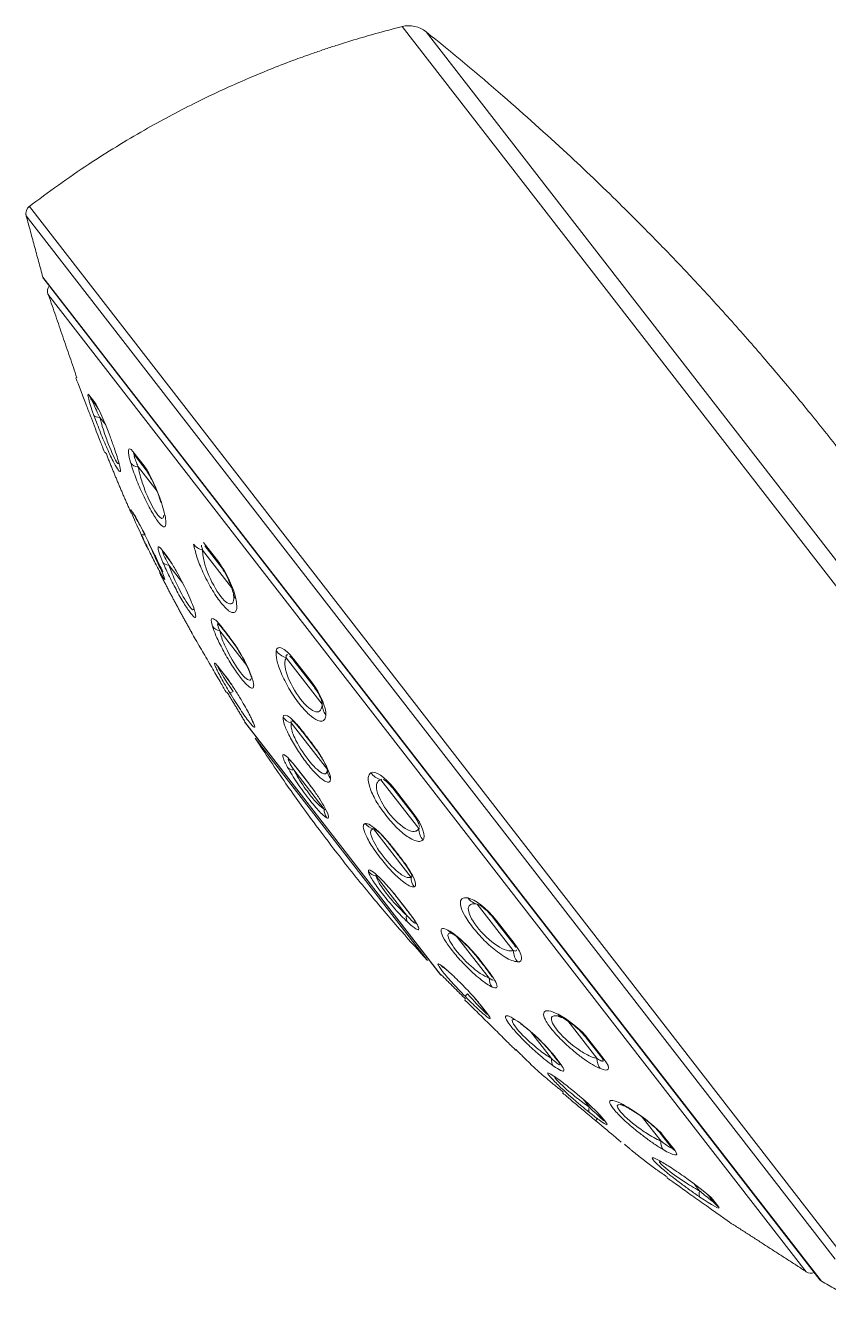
# Model space of a CAD drawing. Extents: x 900 to 2324, y -1513 to 827.
# Drawn here: x 1882.4 to 1926, y 510.4 to 580.3 of the extents above; entities that cross this region are included whole.
import ezdxf

# ---------------------------------------------------------------- set-up
doc = ezdxf.new("R2010")
doc.units = 0
doc.header["$LTSCALE"] = 4
doc.header["$MEASUREMENT"] = 0
doc.layers.add('1', color=7, linetype='CONTINUOUS')

msp = doc.modelspace()

# ---------------------------------------------------------------- linework, layer by layer
at = {"layer": '1', "color": 7, "linetype": 'Continuous', "lineweight": 13}
for p, q in [((1902.874, 580.275), (1943.58, 527.797)), ((1943.747, 528.975), (1904.175, 579.991)), ((1926.94, 513.369), (1882.62, 570.506)), ((1882.439, 569.986), (1926.409, 513.301)), ((1883.346, 566.666), (1904.503, 539.39)), ((1924.836, 512.61), (1883.621, 565.743)), ((1885.132, 561.189), (1885.14, 561.18)), ((1885.853, 560.259), (1886.171, 559.85)), ((1886.761, 558.627), (1886.441, 559.04)), ((1888.242, 557.179), (1888.846, 556.401)), ((1889.555, 555.025), (1888.541, 556.333)), ((1888.177, 553.959), (1888.173, 553.964)), ((1892.072, 552.242), (1892.903, 551.17)), ((1889.963, 551.657), (1889.95, 551.673)), ((1891.365, 547.454), (1891.367, 547.451)), ((1894.425, 545.563), (1892.965, 547.445)), ((1893.288, 547.37), (1893.27, 547.394)), ((1898.53, 543.456), (1896.57, 545.983)), ((1896.969, 545.929), (1897.946, 544.67)), ((1892.955, 545.405), (1893.155, 545.146)), ((1899.647, 535.623), (1894.31, 542.504)), ((1898.818, 539.9), (1896.846, 542.441)), ((1894.891, 541.603), (1904.257, 529.529)), ((1897.704, 541.676), (1897.682, 541.705)), ((1898.636, 537.759), (1896.988, 539.884)), ((1897.312, 539.787), (1897.637, 539.368)), ((1904.503, 539.39), (1925.661, 512.114)), ((1903.773, 536.696), (1901.712, 539.353)), ((1902.453, 538.86), (1903.48, 537.536)), ((1903.357, 534.048), (1901.316, 536.679)), ((1904.985, 528.742), (1899.647, 535.623)), ((1902.615, 535.345), (1902.593, 535.375)), ((1903.113, 531.988), (1901.465, 534.112)), ((1902.775, 532.744), (1903.1, 532.326)), ((1908.916, 530.066), (1906.956, 532.593)), ((1907.987, 531.725), (1908.963, 530.466)), ((1907.605, 528.572), (1905.874, 530.803)), ((1907.358, 529.232), (1907.337, 529.258)), ((1907.256, 526.967), (1907.457, 526.708)), ((1913.454, 524.215), (1911.871, 526.256)), ((1910.988, 524.211), (1909.858, 525.667)), ((1913.029, 525.225), (1913.86, 524.153)), ((1909.046, 524.659), (1909.045, 524.661)), ((1911.291, 524.161), (1911.275, 524.181)), ((1913.049, 521.553), (1912.705, 521.997)), ((1913.883, 520.819), (1913.875, 520.83)), ((1916.944, 519.716), (1915.928, 521.025)), ((1917.086, 519.994), (1917.69, 519.216)), ((1919.044, 517.009), (1918.726, 517.418)), ((1919.762, 516.545), (1920.079, 516.136)), ((1920.8, 515.206), (1920.793, 515.216))]:
    msp.add_line(p, q, dxfattribs=at)
at = {"layer": '1', "color": 7, "linetype": 'Continuous', "lineweight": 18}
for p, q in [((1883.397, 566.566), (1925.577, 512.188)), ((1886.31, 559.59), (1885.996, 559.995)), ((1888.957, 556.178), (1888.36, 556.948)), ((1888.257, 553.82), (1888.268, 553.807)), ((1892.972, 551.003), (1892.149, 552.063)), ((1890.017, 551.551), (1890.031, 551.533)), ((1890.042, 551.519), (1890.03, 551.534)), ((1890.042, 551.519), (1890.307, 551.178)), ((1893.608, 549.801), (1892.031, 551.833)), ((1890.958, 550.033), (1890.196, 551.016)), ((1893.339, 547.268), (1893.321, 547.292)), ((1893.339, 547.268), (1893.361, 547.24)), ((1897.96, 544.571), (1896.994, 545.817)), ((1893.208, 545.063), (1893.009, 545.319)), ((1894.336, 542.466), (1904.955, 528.777)), ((1897.718, 541.623), (1897.696, 541.651)), ((1897.651, 539.334), (1897.329, 539.749)), ((1898.827, 539.75), (1898.82, 539.753)), ((1903.436, 537.513), (1902.42, 538.823)), ((1902.588, 535.345), (1902.565, 535.375)), ((1903.068, 532.352), (1902.746, 532.767)), ((1908.861, 530.518), (1907.895, 531.764)), ((1908.861, 530.518), (1908.927, 530.433)), ((1907.289, 529.284), (1907.269, 529.31)), ((1907.388, 526.782), (1907.189, 527.038)), ((1913.706, 524.273), (1912.884, 525.332)), ((1911.159, 524.295), (1911.174, 524.276)), ((1911.189, 524.256), (1911.174, 524.276)), ((1913.706, 524.273), (1913.711, 524.266)), ((1913.592, 521.159), (1913.751, 520.953)), ((1913.76, 520.943), (1913.751, 520.953)), ((1917.495, 519.387), (1916.898, 520.157)), ((1914.778, 519.663), (1914.785, 519.656)), ((1919.859, 516.34), (1919.545, 516.745))]:
    msp.add_line(p, q, dxfattribs=at)
for centre, radius, start, end in [((1903.238, 578.82), 1.5, 51.3163, 104.04069), ((1882.924, 570.109), 0.5, 127.45946, 194.22212), ((1883.634, 566.75), 0.3, 196.31569, 217.79947), ((1884.099, 565.889), 0.5, 144.06274, 196.89958), ((1894.731, 542.773), 0.5, 212.49851, 217.79947), ((1905.35, 529.084), 0.5, 217.79947, 223.10117), ((1925.095, 513.037), 0.5, 238.70109, 291.53686), ((1925.814, 512.372), 0.3, 217.79947, 239.28493)]:
    msp.add_arc(centre, radius, start, end, dxfattribs=at)
for centre, major_axis, ratio, start_param, end_param in [((1886.786, 560.608), (-0.79, -0.613), 0.95956, 5.969297, 6.283185), ((1887.1, 560.203), (0.79, 0.613), 0.941765, 2.827704, 3.141593), ((1889.15, 557.561), (-0.79, -0.613), 0.825606, 5.969297, 6.283185), ((1889.747, 556.791), (0.79, 0.613), 0.791757, 2.827704, 3.141593), ((1888.9, 554.297), (0.632, 0.49), 0.98313, 2.907178, 3.141593), ((1888.904, 554.292), (-0.632, -0.49), 0.982815, 6.04877, 6.283185), ((1890.662, 552.025), (0.632, 0.49), 0.850668, 2.907178, 3.141593), ((1890.674, 552.009), (-0.632, -0.49), 0.849766, 6.04877, 6.283185), ((1893.762, 551.616), (0.79, 0.613), 0.564247, 2.827704, 3.141593), ((1892.067, 547.839), (-0.632, -0.49), 0.999814, 6.129539, 6.283185), ((1893.971, 547.758), (-0.632, -0.49), 0.601951, 6.04877, 6.283185), ((1897.784, 546.43), (-0.79, -0.613), 0.336273, 5.969297, 6.283185), ((1893.641, 545.81), (0.632, 0.49), 0.820215, 2.987946, 3.141593), ((1893.84, 545.553), (-0.632, -0.49), 0.797517, 6.129539, 6.283185), ((1898.751, 545.184), (0.79, 0.613), 0.281505, 2.827704, 3.141593), ((1898.328, 542.141), (0.632, 0.49), 0.274487, 2.907178, 3.141593), ((1898.35, 542.113), (-0.632, -0.49), 0.272839, 6.04877, 6.283185), ((1897.961, 540.24), (0.632, 0.49), 0.327322, 2.987946, 3.141593), ((1898.283, 539.825), (-0.632, -0.49), 0.290596, 6.129539, 6.283185), ((1903.21, 539.435), (-0.79, -0.613), 0.028793, 5.969297, 6.283185), ((1904.226, 538.126), (0.79, 0.613), 0.028793, 3.141593, 3.455481), ((1903.197, 535.865), (0.632, 0.49), 0.091415, 3.141593, 3.376008), ((1903.22, 535.836), (-0.632, -0.49), 0.093121, 0, 0.234415), ((1903.378, 533.257), (0.632, 0.49), 0.290596, 3.141593, 3.295239), ((1903.7, 532.842), (-0.632, -0.49), 0.327322, 0, 0.153647), ((1908.685, 532.377), (-0.79, -0.613), 0.281505, 0, 0.313888), ((1909.651, 531.131), (0.79, 0.613), 0.336273, 3.141593, 3.455481), ((1907.901, 529.8), (0.632, 0.49), 0.444971, 3.141593, 3.376008), ((1907.922, 529.774), (-0.632, -0.49), 0.446505, 0, 0.234415), ((1907.821, 527.529), (0.632, 0.49), 0.797517, 3.141593, 3.295239), ((1908.02, 527.272), (-0.632, -0.49), 0.820215, 0, 0.153647), ((1909.594, 525.243), (0.632, 0.49), 0.999814, 3.141593, 3.295239), ((1913.674, 525.945), (-0.79, -0.613), 0.564247, 0, 0.313888), ((1911.806, 524.767), (0.632, 0.49), 0.738431, 3.141593, 3.376008), ((1911.821, 524.747), (-0.632, -0.49), 0.739586, 0, 0.234415), ((1914.496, 524.885), (0.79, 0.613), 0.610836, 3.141593, 3.455481), ((1914.383, 521.443), (0.632, 0.49), 0.932162, 3.141593, 3.376008), ((1914.392, 521.433), (-0.632, -0.49), 0.932781, 0, 0.234415), ((1917.688, 520.77), (-0.79, -0.613), 0.791757, 0, 0.313888), ((1918.285, 520), (0.79, 0.613), 0.825606, 3.141593, 3.455481), ((1920.335, 517.358), (-0.79, -0.613), 0.941765, 0, 0.313888), ((1920.649, 516.953), (0.79, 0.613), 0.95956, 3.141593, 3.455481)]:
    msp.add_ellipse(centre, major_axis=major_axis, ratio=ratio, start_param=start_param, end_param=end_param, dxfattribs=at)
at = {"layer": '1', "color": 7, "linetype": 'Continuous', "lineweight": 13}
for centre, major_axis, ratio, start_param, end_param in [((1887.054, 559.5), (-0.941, -0.34), 0.329999, 0.070847, 0.748876), ((1889.032, 556.95), (-0.958, -0.287), 0.591366, 0.189181, 0.86721), ((1890.681, 554.824), (-0.953, -0.304), 0.532582, 6.233886, 6.511252), ((1889.416, 553.021), (-0.724, -0.341), 0.197622, 0.016742, 0.713605), ((1892.411, 552.594), (-0.987, -0.159), 0.794845, 0.373885, 1.051914), ((1890.584, 551.515), (-0.735, -0.316), 0.529919, 0.109514, 0.806377), ((1891.985, 549.709), (-0.733, -0.32), 0.498558, 6.187562, 6.436277), ((1894.681, 549.668), (-0.98, -0.201), 0.752136, 0.016121, 0.389894), ((1893.251, 548.077), (-0.763, -0.24), 0.790647, 0.258383, 0.955246), ((1896.86, 546.857), (-0.984, 0.179), 0.920519, 0.762673, 1.440702), ((1895.375, 545.339), (-0.759, -0.252), 0.768418, 6.253134, 6.575553), ((1894.187, 544.495), (-0.684, -0.414), 0.069588, 0.056778, 0.698233), ((1899.529, 543.417), (-0.998, 0.063), 0.898066, 0.027091, 0.70512), ((1895.489, 542.816), (-0.748, -0.283), 0.920959, 6.24363, 6.510766), ((1897.057, 543.169), (-0.799, 0.038), 0.944594, 0.651641, 1.348505), ((1897.305, 540.475), (-0.698, -0.391), 0.638772, 0.144702, 0.786157), ((1899.617, 539.87), (-0.8, -0.014), 0.934499, 6.22356, 6.920424), ((1901.945, 540.302), (-0.51, 0.86), 0.956087, 1.665107, 2.343136), ((1899.413, 537.758), (0.359, 0.715), 0.963967, 2.019888, 2.661343), ((1901.489, 537.457), (-0.15, 0.786), 0.970968, 2.0263, 2.723163), ((1904.751, 536.685), (-0.706, 0.708), 0.956087, 0.798457, 1.476486), ((1901.657, 534.865), (-0.782, -0.17), 0.963967, 0.480249, 1.121705), ((1904.138, 534.04), (-0.263, 0.756), 0.974371, 1.233845, 1.930708), ((1907.167, 533.57), (0.188, 0.982), 0.898066, 2.436473, 3.114501), ((1903.765, 532.148), (0.552, 0.579), 0.638772, 2.355436, 2.996891), ((1905.947, 531.71), (0.363, 0.713), 0.866208, 2.726411, 3.118255), ((1909.836, 530.13), (0.071, 0.997), 0.920519, 1.700891, 2.378919), ((1905.58, 529.807), (0.46, 0.655), 0.920959, 2.914012, 3.198367), ((1908.329, 528.638), (0.341, 0.724), 0.882649, 2.049803, 2.746667), ((1906.883, 528.128), (0.572, 0.56), 0.069588, 2.443359, 3.084815), ((1909.829, 526.705), (0.47, 0.647), 0.644461, 2.929366, 3.225859), ((1912.015, 527.32), (0.439, 0.899), 0.752136, 2.751698, 3.1274), ((1911.622, 524.393), (0.464, 0.651), 0.67172, 2.272821, 2.969684), ((1914.285, 524.394), (0.4, 0.917), 0.794845, 2.089679, 2.767708), ((1913.572, 521.878), (0.503, 0.622), 0.370072, 2.384959, 3.081822), ((1916.015, 522.163), (0.531, 0.847), 0.532582, 2.913526, 3.209486), ((1913.918, 521.433), (0.513, 0.614), 0.018443, 2.467967, 3.16483), ((1913.918, 521.433), (0.513, 0.614), 0.018443, 2.467967, 3.16483), ((1917.664, 520.037), (0.516, 0.857), 0.591366, 2.274383, 2.952412), ((1919.642, 517.488), (0.563, 0.827), 0.329999, 2.392717, 3.070746), ((1920.025, 516.994), (0.578, 0.816), 0.03633, 2.96891, 3.166156)]:
    msp.add_ellipse(centre, major_axis=major_axis, ratio=ratio, start_param=start_param, end_param=end_param, dxfattribs=at)
at = {"layer": '1', "color": 7, "linetype": 'Continuous', "lineweight": 18}
for points, knots in [([(1902.874, 580.275), (1902.391, 580.154), (1901.516, 579.923), (1900.343, 579.582), (1899.44, 579.3), (1898.704, 579.059), (1897.95, 578.8), (1896.983, 578.453), (1895.594, 577.92), (1893.744, 577.142), (1891.414, 576.046), (1888.712, 574.602), (1885.689, 572.748), (1883.636, 571.286), (1882.572, 570.469)], [0, 0, 0, 0, 0.065803, 0.119602, 0.161317, 0.190896, 0.221863, 0.266738, 0.326647, 0.418415, 0.531851, 0.666834, 0.823065, 1, 1, 1, 1]), ([(1926.984, 556.828), (1926.377, 557.61), (1925.268, 559.008), (1923.754, 560.843), (1922.545, 562.264), (1921.523, 563.438), (1920.559, 564.521), (1919.573, 565.607), (1918.359, 566.914), (1916.738, 568.612), (1914.509, 570.854), (1911.672, 573.565), (1908.185, 576.695), (1905.592, 578.856), (1904.175, 579.991)], [0, 0, 0, 0, 0.091203, 0.164228, 0.219022, 0.26303, 0.307492, 0.352519, 0.398108, 0.471724, 0.568695, 0.689131, 0.832952, 1, 1, 1, 1]), ([(1885.996, 559.995), (1886.003, 559.982), (1886.02, 559.95), (1886.124, 559.723), (1886.278, 559.389), (1886.395, 559.139), (1886.441, 559.04)], [0, 0, 0, 0, 0.208279, 0.500324, 0.801781, 1, 1, 1, 1]), ([(1885.737, 559.638), (1885.819, 559.422), (1885.979, 559.006), (1886.205, 558.416), (1886.436, 557.815), (1886.651, 557.261), (1886.701, 557.132), (1886.701, 557.132), (1886.701, 557.132)], [0, 0, 0, 0, 0.174866, 0.338216, 0.500147, 0.754549, 0.999211, 1, 1, 1, 1]), ([(1888.36, 556.948), (1888.344, 556.965), (1888.304, 557.005), (1888.324, 556.886), (1888.412, 556.638), (1888.505, 556.419), (1888.541, 556.333)], [0, 0, 0, 0, 0.208279, 0.500324, 0.801781, 1, 1, 1, 1]), ([(1888.922, 556.229), (1888.998, 556.126), (1889.146, 555.898), (1889.371, 555.459), (1889.569, 554.993), (1889.674, 554.696), (1889.721, 554.548)], [0, 0, 0, 0, 0.247766, 0.491358, 0.742839, 1, 1, 1, 1]), ([(1888.173, 553.964), (1888.143, 554.002), (1888.115, 554.039), (1888.11, 554.007), (1888.133, 553.938), (1888.275, 553.584), (1888.471, 553.148), (1888.693, 552.678)], [0, 0, 0, 0, 0.25, 0.25, 0.5, 0.5, 1, 1, 1, 1]), ([(1889.186, 552.042), (1888.962, 552.517), (1888.712, 553.021), (1888.429, 553.557), (1888.351, 553.697), (1888.239, 553.88), (1888.207, 553.92), (1888.177, 553.959)], [0, 0, 0, 0, 0.5, 0.5, 0.75, 0.75, 1, 1, 1, 1]), ([(1888.913, 552.67), (1888.721, 553.008), (1888.532, 553.343), (1888.341, 553.674), (1888.291, 553.757), (1888.24, 553.842), (1888.239, 553.843), (1888.268, 553.807)], [0, 0, 0, 0, 0.5, 0.5, 0.75, 0.75, 1, 1, 1, 1]), ([(1889.181, 552.068), (1889.284, 551.859), (1889.468, 551.486), (1889.698, 551.014), (1889.842, 550.71), (1889.874, 550.645), (1889.876, 550.641)], [0, 0, 0, 0, 0.26605, 0.52204, 0.769922, 1, 1, 1, 1]), ([(1891.961, 552.092), (1891.964, 552.071), (1891.978, 551.999), (1892.01, 551.901), (1892.031, 551.833)], [0, 0, 0, 0, 0.321609, 1, 1, 1, 1]), ([(1890.196, 551.016), (1890.03, 551.321), (1889.901, 551.578), (1889.837, 551.745), (1889.836, 551.765), (1889.89, 551.715), (1889.946, 551.643), (1890.03, 551.534)], [0, 0, 0, 0, 0.5, 0.5, 0.75, 0.75, 1, 1, 1, 1]), ([(1891.284, 549.337), (1891.1, 549.76), (1890.841, 550.277), (1890.467, 550.929), (1890.347, 551.123), (1890.136, 551.434), (1890.048, 551.546), (1889.963, 551.657)], [0, 0, 0, 0, 0.5, 0.5, 0.75, 0.75, 1, 1, 1, 1]), ([(1892.947, 551.04), (1893.042, 550.912), (1893.215, 550.652), (1893.444, 550.213), (1893.613, 549.798), (1893.682, 549.56), (1893.705, 549.448)], [0, 0, 0, 0, 0.252771, 0.498396, 0.748261, 1, 1, 1, 1]), ([(1893.732, 549.275), (1893.732, 549.244), (1893.73, 549.215), (1893.728, 549.188), (1893.728, 549.187)], [0, 0, 0, 0, 0.993424, 1, 1, 1, 1]), ([(1892.877, 547.812), (1892.906, 547.796), (1892.95, 547.753), (1893.088, 547.593), (1893.193, 547.457), (1893.321, 547.292)], [0, 0, 0, 0, 0.445139, 0.445139, 1, 1, 1, 1]), ([(1891.367, 547.451), (1891.379, 547.432), (1891.402, 547.396), (1891.578, 547.097), (1891.887, 546.565), (1892.257, 545.928), (1892.588, 545.357), (1892.734, 545.104), (1892.806, 544.981)], [0, 0, 0, 0, 0.178327, 0.339125, 0.500023, 0.752204, 0.878517, 1, 1, 1, 1]), ([(1893.323, 547.291), (1893.451, 547.134), (1893.643, 546.875), (1893.911, 546.48), (1894.097, 546.181), (1894.264, 545.883), (1894.458, 545.5), (1894.56, 545.253), (1894.61, 545.103)], [0, 0, 0, 0, 0.266623, 0.392615, 0.515594, 0.636826, 0.757699, 1, 1, 1, 1]), ([(1896.659, 546.135), (1896.613, 546.151), (1896.562, 546.131), (1896.567, 546.025), (1896.57, 545.983)], [0, 0, 0, 0, 0.602963, 1, 1, 1, 1]), ([(1896.994, 545.817), (1896.938, 545.885), (1896.853, 545.988), (1896.782, 546.054), (1896.76, 546.072)], [0, 0, 0, 0, 0.664787, 1, 1, 1, 1]), ([(1892.806, 544.981), (1892.883, 544.847), (1893.034, 544.587), (1893.252, 544.209), (1893.32, 544.092), (1893.32, 544.092), (1893.32, 544.092)], [0, 0, 0, 0, 0.26018, 0.505794, 0.999067, 1, 1, 1, 1]), ([(1893.681, 544.147), (1893.398, 544.574), (1893.125, 545.007), (1892.9, 545.393), (1892.857, 545.475), (1892.861, 545.504), (1892.91, 545.447), (1893.009, 545.319)], [0, 0, 0, 0, 0.5, 0.5, 0.75, 0.75, 1, 1, 1, 1]), ([(1893.193, 545.083), (1893.257, 545), (1893.392, 544.82), (1893.55, 544.597), (1893.628, 544.482)], [0, 0, 0, 0, 0.515527, 1, 1, 1, 1]), ([(1898.53, 543.456), (1898.527, 543.498), (1898.522, 543.605), (1898.408, 543.886), (1898.204, 544.242), (1898.032, 544.474), (1897.96, 544.571)], [0, 0, 0, 0, 0.200427, 0.49953, 0.790892, 1, 1, 1, 1]), ([(1894.638, 542.776), (1894.638, 542.776), (1894.677, 542.694), (1894.707, 542.624), (1894.73, 542.565)], [0, 0, 0, 0, 0.000115, 1, 1, 1, 1]), ([(1896.892, 542.556), (1896.919, 542.546), (1896.956, 542.521), (1897.074, 542.415), (1897.168, 542.313), (1897.401, 542.032), (1897.541, 541.851), (1897.696, 541.651)], [0, 0, 0, 0, 0.248031, 0.248031, 0.624016, 0.624016, 1, 1, 1, 1]), ([(1894.891, 541.603), (1895.434, 540.771), (1896.466, 539.244), (1897.956, 537.174), (1898.896, 535.934), (1899.329, 535.376)], [0, 0, 0, 0, 0.389678, 0.722924, 1, 1, 1, 1]), ([(1897.718, 541.623), (1897.876, 541.419), (1898.03, 541.222), (1898.305, 540.848), (1898.424, 540.674), (1898.523, 540.517), (1898.526, 540.513), (1898.529, 540.509)], [0, 0, 0, 0, 0.492929, 0.492929, 0.985859, 0.985859, 1, 1, 1, 1]), ([(1896.708, 540.465), (1896.738, 540.452), (1896.799, 540.395), (1896.997, 540.172), (1897.147, 539.985), (1897.329, 539.749)], [0, 0, 0, 0, 0.462834, 0.462834, 1, 1, 1, 1]), ([(1902.42, 538.823), (1902.35, 538.908), (1902.183, 539.112), (1901.981, 539.294), (1901.872, 539.358), (1901.836, 539.371)], [0, 0, 0, 0, 0.303083, 0.72806, 1, 1, 1, 1]), ([(1903.822, 536.812), (1903.817, 536.85), (1903.783, 536.971), (1903.658, 537.212), (1903.501, 537.424), (1903.436, 537.513)], [0, 0, 0, 0, 0.269795, 0.694903, 1, 1, 1, 1]), ([(1901.358, 536.681), (1901.428, 536.662), (1901.555, 536.565), (1901.838, 536.274), (1901.965, 536.129), (1902.247, 535.784), (1902.403, 535.583), (1902.565, 535.375)], [0, 0, 0, 0, 0.443294, 0.443294, 0.721647, 0.721647, 1, 1, 1, 1]), ([(1899.329, 535.376), (1899.935, 534.594), (1901.085, 533.158), (1902.737, 531.216), (1903.777, 530.053), (1904.257, 529.529)], [0, 0, 0, 0, 0.388064, 0.721562, 1, 1, 1, 1]), ([(1902.588, 535.345), (1902.75, 535.136), (1902.898, 534.945), (1903.142, 534.612), (1903.236, 534.471), (1903.373, 534.235), (1903.408, 534.147), (1903.41, 534.097)], [0, 0, 0, 0, 0.320135, 0.320135, 0.64027, 0.64027, 1, 1, 1, 1]), ([(1907.895, 531.764), (1907.819, 531.857), (1907.637, 532.082), (1907.342, 532.369), (1907.123, 532.53), (1907.031, 532.568), (1907.006, 532.576)], [0, 0, 0, 0, 0.226858, 0.544954, 0.873301, 1, 1, 1, 1]), ([(1903.068, 532.352), (1903.249, 532.118), (1903.393, 531.927), (1903.56, 531.68), (1903.6, 531.606), (1903.606, 531.573)], [0, 0, 0, 0, 0.538648, 0.538648, 1, 1, 1, 1]), ([(1905.613, 530.995), (1905.595, 531), (1905.563, 531.009), (1905.533, 531.015), (1905.52, 531.016)], [0, 0, 0, 0, 0.513755, 1, 1, 1, 1]), ([(1905.564, 531.007), (1905.668, 530.953), (1905.846, 530.833), (1906.133, 530.588), (1906.363, 530.37), (1906.601, 530.121), (1906.925, 529.753), (1907.144, 529.48), (1907.283, 529.294)], [0, 0, 0, 0, 0.239123, 0.359362, 0.480082, 0.603088, 0.729915, 1, 1, 1, 1]), ([(1909.051, 530.228), (1909.038, 530.253), (1908.992, 530.338), (1908.913, 530.446), (1908.861, 530.518)], [0, 0, 0, 0, 0.333837, 1, 1, 1, 1]), ([(1908.916, 530.066), (1908.957, 530.053), (1909.058, 530.021), (1909.09, 530.066), (1909.086, 530.114)], [0, 0, 0, 0, 0.401743, 1, 1, 1, 1]), ([(1905.148, 529.134), (1905.2, 529.098), (1905.26, 529.051), (1905.33, 528.993), (1905.33, 528.993)], [0, 0, 0, 0, 0.999956, 1, 1, 1, 1]), ([(1907.289, 529.284), (1907.435, 529.096), (1907.558, 528.938), (1907.699, 528.741), (1907.739, 528.68), (1907.768, 528.63)], [0, 0, 0, 0, 0.629153, 0.629153, 1, 1, 1, 1]), ([(1906.731, 527.59), (1906.823, 527.486), (1906.999, 527.277), (1907.14, 527.102), (1907.205, 527.019)], [0, 0, 0, 0, 0.481906, 1, 1, 1, 1]), ([(1906.277, 527.388), (1906.277, 527.388), (1906.373, 527.295), (1906.683, 526.989), (1906.899, 526.778), (1907.009, 526.669)], [0, 0, 0, 0, 0.492595, 0.738852, 1, 1, 1, 1]), ([(1907.009, 526.669), (1907.111, 526.57), (1907.32, 526.364), (1907.791, 525.902), (1908.387, 525.316), (1908.95, 524.76), (1909.012, 524.695), (1909.045, 524.661)], [0, 0, 0, 0, 0.121003, 0.24993, 0.500418, 0.740079, 1, 1, 1, 1]), ([(1911.399, 526.499), (1911.369, 526.506), (1911.341, 526.512), (1911.313, 526.516), (1911.313, 526.516)], [0, 0, 0, 0, 0.993424, 1, 1, 1, 1]), ([(1911.56, 526.43), (1911.663, 526.379), (1911.876, 526.253), (1912.238, 525.986), (1912.605, 525.654), (1912.813, 525.422), (1912.913, 525.299)], [0, 0, 0, 0, 0.252254, 0.50235, 0.747913, 1, 1, 1, 1]), ([(1909.387, 526.039), (1909.543, 525.925), (1909.784, 525.734), (1910.128, 525.428), (1910.38, 525.186), (1910.62, 524.939), (1910.918, 524.605), (1911.096, 524.386), (1911.196, 524.25)], [0, 0, 0, 0, 0.244402, 0.365804, 0.486757, 0.609126, 0.734486, 1, 1, 1, 1]), ([(1911.189, 524.256), (1911.298, 524.116), (1911.379, 524.012), (1911.439, 523.92), (1911.451, 523.9), (1911.457, 523.886)], [0, 0, 0, 0, 0.713425, 0.713425, 1, 1, 1, 1]), ([(1913.454, 524.215), (1913.515, 524.177), (1913.665, 524.083), (1913.802, 524.041), (1913.821, 524.109), (1913.74, 524.224), (1913.706, 524.273)], [0, 0, 0, 0, 0.200427, 0.49953, 0.790892, 1, 1, 1, 1]), ([(1911.596, 522.335), (1911.596, 522.335), (1911.596, 522.335), (1911.684, 522.262), (1912.116, 521.898), (1912.704, 521.406), (1913.169, 521.016), (1913.405, 520.819)], [0, 0, 0, 0, 0.002345, 0.243672, 0.495599, 0.744105, 1, 1, 1, 1]), ([(1913.875, 520.83), (1913.816, 520.905), (1913.755, 520.985), (1913.552, 521.207), (1913.413, 521.347), (1912.915, 521.82), (1912.475, 522.203), (1912.087, 522.518)], [0, 0, 0, 0, 0.25, 0.25, 0.5, 0.5, 1, 1, 1, 1]), ([(1915.509, 521.302), (1915.641, 521.22), (1915.903, 521.043), (1916.306, 520.735), (1916.674, 520.409), (1916.858, 520.209), (1916.938, 520.11)], [0, 0, 0, 0, 0.257683, 0.509392, 0.752915, 1, 1, 1, 1]), ([(1914.785, 519.656), (1914.785, 519.656), (1914.783, 519.659), (1914.691, 519.739), (1914.601, 519.816), (1914.219, 520.138), (1913.812, 520.479), (1913.405, 520.819)], [0, 0, 0, 0, 0.25, 0.25, 0.5, 0.5, 1, 1, 1, 1]), ([(1916.944, 519.716), (1917.02, 519.658), (1917.208, 519.514), (1917.427, 519.368), (1917.536, 519.319), (1917.507, 519.367), (1917.495, 519.387)], [0, 0, 0, 0, 0.200427, 0.49953, 0.790892, 1, 1, 1, 1]), ([(1917.261, 517.735), (1917.26, 517.735), (1917.371, 517.656), (1917.909, 517.271), (1918.627, 516.76), (1919.169, 516.376), (1919.448, 516.178)], [0, 0, 0, 0, 0.244508, 0.499755, 0.742495, 1, 1, 1, 1]), ([(1919.044, 517.009), (1919.13, 516.938), (1919.343, 516.763), (1919.627, 516.531), (1919.821, 516.374), (1919.848, 516.35), (1919.859, 516.34)], [0, 0, 0, 0, 0.200427, 0.49953, 0.790892, 1, 1, 1, 1])]:
    msp.add_open_spline(points, degree=3, knots=knots, dxfattribs=at)
for points, degree in [([(1882.416, 570.08), (1883.346, 566.666)], 1), ([(1883.66, 565.675), (1885.195, 561.198)], 1), ([(1886.268, 559.651), (1886.313, 559.588), (1886.361, 559.51), (1886.413, 559.414)], 3), ([(1886.755, 557.156), (1887.413, 555.481), (1888.148, 553.842)], 2), ([(1888.684, 552.674), (1888.849, 552.32), (1889.019, 551.967)], 2), ([(1889.691, 550.605), (1890.497, 549.013), (1891.378, 547.457)], 2), ([(1893.705, 549.448), (1893.73, 549.224)], 1), ([(1893.358, 544.115), (1894.332, 542.498)], 1), ([(1898.784, 540.031), (1898.805, 539.976), (1898.816, 539.932), (1898.818, 539.9)], 3), ([(1901.758, 539.38), (1901.74, 539.375), (1901.726, 539.364), (1901.712, 539.353)], 3), ([(1897.651, 539.334), (1897.82, 539.117), (1897.984, 538.901), (1898.127, 538.705)], 3), ([(1898.694, 537.726), (1898.681, 537.729), (1898.661, 537.74), (1898.636, 537.759)], 3), ([(1903.773, 536.696), (1903.788, 536.707), (1903.802, 536.718), (1903.812, 536.735)], 3), ([(1902.249, 533.39), (1902.404, 533.202), (1902.574, 532.988), (1902.746, 532.767)], 3), ([(1905.537, 531.012), (1905.564, 531.007)], 1), ([(1905.537, 531.011), (1905.564, 531.007)], 1), ([(1904.999, 528.756), (1906.323, 527.434)], 1), ([(1911.35, 526.509), (1911.56, 526.43)], 1), ([(1909.072, 524.688), (1910.262, 523.435), (1911.637, 522.383)], 2), ([(1914.779, 521.695), (1915.003, 521.633), (1915.509, 521.302)], 2), ([(1914.967, 519.546), (1916.063, 518.576), (1917.286, 517.768)], 2), ([(1919.405, 516.882), (1919.482, 516.811), (1919.544, 516.747), (1919.592, 516.688)], 3), ([(1920.793, 515.216), (1920.778, 515.235), (1920.101, 515.716), (1919.448, 516.178)], 3), ([(1920.801, 515.227), (1924.842, 512.62)], 1), ([(1925.661, 512.114), (1928.736, 510.364)], 1)]:
    msp.add_open_spline(points, degree=degree, dxfattribs=at)
at = {"layer": '1', "color": 7, "linetype": 'Continuous', "lineweight": 13}
for points in [[(1885.737, 559.638), (1885.453, 560.382), (1885.155, 561.16), (1885.14, 561.18)], [(1885.853, 560.259), (1885.705, 560.451), (1885.867, 559.849), (1886.124, 559.139)], [(1887, 558.009), (1886.733, 558.732), (1886.349, 559.621), (1886.171, 559.85)], [(1888.242, 557.179), (1887.945, 557.563), (1887.938, 557.18), (1888.123, 556.562)], [(1889.79, 554.413), (1889.584, 555.056), (1889.169, 555.984), (1888.846, 556.401)], [(1888.272, 553.801), (1888.287, 553.781), (1888.309, 553.753), (1888.337, 553.717)], [(1893.832, 549.201), (1893.726, 549.716), (1893.34, 550.607), (1892.903, 551.17)], [(1896.969, 545.929), (1896.473, 546.569), (1896.091, 546.669), (1896.035, 546.361)], [(1898.732, 542.884), (1898.754, 543.234), (1898.454, 544.015), (1897.946, 544.67)], [(1896.846, 542.441), (1896.83, 542.504), (1896.831, 542.544), (1896.851, 542.557)], [(1896.988, 539.884), (1896.781, 540.21), (1896.661, 540.439), (1896.689, 540.465)], [(1902.453, 538.86), (1901.926, 539.539), (1901.376, 539.855), (1901.175, 539.736)], [(1904.01, 536.08), (1904.176, 536.245), (1904.009, 536.853), (1903.48, 537.536)], [(1901.316, 536.679), (1901.326, 536.685), (1901.34, 536.685), (1901.358, 536.681)], [(1901.465, 534.112), (1901.453, 534.14), (1901.447, 534.161), (1901.447, 534.174)], [(1903.41, 534.097), (1903.412, 534.058), (1903.393, 534.042), (1903.357, 534.048)], [(1907.987, 531.725), (1907.481, 532.377), (1906.798, 532.865), (1906.453, 532.931)], [(1903.605, 531.558), (1903.588, 531.517), (1903.388, 531.694), (1903.113, 531.988)], [(1909.15, 529.454), (1909.46, 529.432), (1909.462, 529.823), (1908.963, 530.466)], [(1907.82, 528.479), (1907.802, 528.449), (1907.724, 528.484), (1907.605, 528.572)], [(1906.931, 527.364), (1907.025, 527.248), (1907.112, 527.138), (1907.189, 527.038)], [(1913.029, 525.225), (1912.594, 525.785), (1911.827, 526.383), (1911.353, 526.614)], [(1913.647, 523.656), (1914.091, 523.463), (1914.279, 523.613), (1913.86, 524.153)], [(1913.529, 521.233), (1913.622, 521.121), (1913.696, 521.024), (1913.751, 520.953)], [(1917.086, 519.994), (1916.765, 520.409), (1915.969, 521.042), (1915.395, 521.402)], [(1917.062, 519.253), (1917.613, 518.921), (1917.989, 518.831), (1917.69, 519.216)], [(1919.762, 516.545), (1919.584, 516.773), (1918.82, 517.367), (1918.185, 517.806)], [(1919.061, 516.676), (1919.684, 516.252), (1920.228, 515.944), (1920.079, 516.136)]]:
    msp.add_open_spline(points, degree=3, dxfattribs=at)
for points, knots in [([(1887, 558.009), (1887.075, 557.804), (1887.219, 557.406), (1887.387, 556.892), (1887.522, 556.416), (1887.592, 556.049), (1887.472, 556.107), (1887.217, 556.53), (1886.853, 557.308), (1886.465, 558.223), (1886.24, 558.828), (1886.124, 559.139)], [0, 0, 0, 0, 0.087456, 0.169153, 0.25014, 0.377375, 0.499739, 0.622279, 0.749894, 0.871256, 1, 1, 1, 1]), ([(1886.441, 559.04), (1886.464, 558.954), (1886.524, 558.718), (1886.679, 558.217), (1886.996, 557.321), (1887.289, 556.698), (1887.432, 556.513), (1887.458, 556.519), (1887.464, 556.577)], [0, 0, 0, 0, 0.074703, 0.205338, 0.409876, 0.805792, 0.805995, 1, 1, 1, 1]), ([(1889.79, 554.413), (1889.844, 554.234), (1889.95, 553.886), (1890.028, 553.487), (1890.039, 553.171), (1889.944, 553.017), (1889.637, 553.315), (1889.23, 553.935), (1888.792, 554.809), (1888.389, 555.742), (1888.213, 556.283), (1888.123, 556.562)], [0, 0, 0, 0, 0.087456, 0.169153, 0.25014, 0.377375, 0.499739, 0.622279, 0.749894, 0.871256, 1, 1, 1, 1]), ([(1888.541, 556.333), (1888.554, 556.259), (1888.588, 556.057), (1888.711, 555.598), (1889.015, 554.718), (1889.405, 553.969), (1889.772, 553.496), (1889.9, 553.503), (1889.919, 553.724), (1889.92, 553.735)], [0, 0, 0, 0, 0.061082, 0.167897, 0.335139, 0.658862, 0.659028, 0.983191, 1, 1, 1, 1]), ([(1889.186, 552.042), (1889.273, 551.857), (1889.441, 551.5), (1889.655, 551.029), (1889.847, 550.586), (1889.989, 550.23), (1889.959, 550.21), (1889.787, 550.492), (1889.468, 551.095), (1889.087, 551.853), (1888.826, 552.4), (1888.693, 552.678)], [0, 0, 0, 0, 0.087607, 0.169371, 0.250856, 0.377447, 0.501128, 0.621802, 0.747777, 0.872041, 1, 1, 1, 1]), ([(1889.047, 552.343), (1889.059, 552.313), (1889.198, 551.982), (1889.545, 551.206), (1889.8, 550.716), (1889.866, 550.631), (1889.873, 550.628), (1889.875, 550.639)], [0, 0, 0, 0, 0.035196, 0.379493, 0.871321, 0.872646, 1, 1, 1, 1]), ([(1889.95, 551.673), (1889.866, 551.782), (1889.781, 551.893), (1889.657, 552.013), (1889.618, 552.023), (1889.591, 551.888), (1889.694, 551.572), (1889.871, 551.159)], [0, 0, 0, 0, 0.25, 0.25, 0.5, 0.5, 1, 1, 1, 1]), ([(1893.832, 549.201), (1893.856, 549.061), (1893.902, 548.791), (1893.87, 548.535), (1893.741, 548.398), (1893.477, 548.462), (1893.01, 548.967), (1892.493, 549.728), (1892.039, 550.622), (1891.681, 551.498), (1891.587, 551.934), (1891.538, 552.159)], [0, 0, 0, 0, 0.087456, 0.169153, 0.25014, 0.377375, 0.499739, 0.622279, 0.749894, 0.871256, 1, 1, 1, 1]), ([(1890.042, 551.519), (1890.129, 551.406), (1890.234, 551.272), (1890.361, 551.097), (1890.376, 551.076), (1890.392, 551.055)], [0, 0, 0, 0, 0.881349, 0.881349, 1, 1, 1, 1]), ([(1892.031, 551.833), (1892.03, 551.777), (1892.028, 551.623), (1892.091, 551.24), (1892.331, 550.444), (1892.768, 549.634), (1893.273, 548.983), (1893.626, 548.774), (1893.723, 549.08), (1893.732, 549.247), (1893.732, 549.279)], [0, 0, 0, 0, 0.051469, 0.141473, 0.282394, 0.555169, 0.555309, 0.828454, 0.969059, 1, 1, 1, 1]), ([(1891.284, 549.337), (1891.352, 549.177), (1891.484, 548.866), (1891.607, 548.512), (1891.67, 548.236), (1891.638, 548.105), (1891.407, 548.344), (1891.06, 548.849), (1890.639, 549.586), (1890.209, 550.406), (1889.985, 550.906), (1889.871, 551.159)], [0, 0, 0, 0, 0.087607, 0.169371, 0.250856, 0.377447, 0.501128, 0.621802, 0.747777, 0.872041, 1, 1, 1, 1]), ([(1890.196, 551.016), (1890.24, 550.893), (1890.379, 550.506), (1890.787, 549.605), (1891.182, 548.934), (1891.463, 548.572), (1891.539, 548.546), (1891.549, 548.648)], [0, 0, 0, 0, 0.112844, 0.354672, 0.700123, 0.701053, 1, 1, 1, 1]), ([(1893.27, 547.394), (1893.141, 547.559), (1893.011, 547.728), (1892.782, 547.984), (1892.685, 548.069), (1892.481, 548.162), (1892.464, 548.001), (1892.561, 547.691)], [0, 0, 0, 0, 0.25, 0.25, 0.5, 0.5, 1, 1, 1, 1]), ([(1892.965, 547.445), (1892.853, 547.681), (1892.808, 547.83), (1892.864, 547.819), (1892.87, 547.817), (1892.877, 547.812)], [0, 0, 0, 0, 0.910021, 0.910021, 1, 1, 1, 1]), ([(1894.703, 544.93), (1894.739, 544.811), (1894.808, 544.582), (1894.81, 544.383), (1894.723, 544.3), (1894.509, 544.403), (1894.104, 544.866), (1893.635, 545.53), (1893.18, 546.31), (1892.776, 547.096), (1892.634, 547.491), (1892.561, 547.691)], [0, 0, 0, 0, 0.087607, 0.169371, 0.250856, 0.377447, 0.501128, 0.621802, 0.747777, 0.872041, 1, 1, 1, 1]), ([(1892.965, 547.445), (1892.986, 547.352), (1893.054, 547.058), (1893.393, 546.245), (1893.864, 545.477), (1894.321, 544.887), (1894.582, 544.679), (1894.66, 544.8), (1894.667, 544.85)], [0, 0, 0, 0, 0.097099, 0.305185, 0.602436, 0.603236, 0.900981, 1, 1, 1, 1]), ([(1894.703, 544.93), (1894.596, 545.253), (1894.375, 545.72), (1893.973, 546.41), (1893.829, 546.635), (1893.549, 547.034), (1893.418, 547.202), (1893.288, 547.37)], [0, 0, 0, 0, 0.5, 0.5, 0.75, 0.75, 1, 1, 1, 1]), ([(1898.732, 542.884), (1898.718, 542.793), (1898.69, 542.618), (1898.536, 542.519), (1898.266, 542.564), (1897.846, 542.83), (1897.259, 543.489), (1896.689, 544.319), (1896.277, 545.158), (1896.019, 545.906), (1896.03, 546.206), (1896.035, 546.361)], [0, 0, 0, 0, 0.087456, 0.169153, 0.25014, 0.377375, 0.499739, 0.622279, 0.749894, 0.871256, 1, 1, 1, 1]), ([(1893.505, 544.079), (1893.424, 544.215), (1893.255, 544.497), (1892.962, 545.02), (1892.692, 545.55), (1892.643, 545.782), (1892.848, 545.534), (1892.955, 545.405)], [0, 0, 0, 0, 0.121003, 0.24993, 0.500418, 0.740079, 1, 1, 1, 1]), ([(1896.57, 545.983), (1896.553, 545.947), (1896.506, 545.85), (1896.49, 545.569), (1896.617, 544.917), (1897.048, 544.117), (1897.642, 543.351), (1898.14, 542.954), (1898.424, 543.077), (1898.511, 543.265), (1898.525, 543.405), (1898.53, 543.456)], [0, 0, 0, 0, 0.046355, 0.127416, 0.254336, 0.50001, 0.500136, 0.746142, 0.872777, 0.954138, 1, 1, 1, 1]), ([(1893.155, 545.146), (1893.25, 545.02), (1893.431, 544.78), (1893.779, 544.26), (1894.187, 543.601), (1894.523, 543.007), (1894.734, 542.59), (1894.791, 542.452), (1894.819, 542.385)], [0, 0, 0, 0, 0.178327, 0.339125, 0.500023, 0.752204, 0.878517, 1, 1, 1, 1]), ([(1894.819, 542.385), (1894.839, 542.325), (1894.878, 542.21), (1894.832, 542.173), (1894.592, 542.432), (1894.18, 543.013), (1893.798, 543.601), (1893.605, 543.917), (1893.505, 544.079)], [0, 0, 0, 0, 0.130106, 0.252927, 0.499594, 0.746402, 0.869479, 1, 1, 1, 1]), ([(1897.682, 541.705), (1897.528, 541.904), (1897.369, 542.11), (1897.064, 542.463), (1896.919, 542.611), (1896.555, 542.91), (1896.409, 542.916), (1896.4, 542.742)], [0, 0, 0, 0, 0.25, 0.25, 0.5, 0.5, 1, 1, 1, 1]), ([(1898.982, 539.414), (1898.975, 539.349), (1898.963, 539.225), (1898.832, 539.198), (1898.593, 539.311), (1898.215, 539.625), (1897.688, 540.246), (1897.163, 540.982), (1896.748, 541.71), (1896.443, 542.369), (1896.415, 542.616), (1896.4, 542.742)], [0, 0, 0, 0, 0.087607, 0.169371, 0.250856, 0.377447, 0.501128, 0.621802, 0.747777, 0.872041, 1, 1, 1, 1]), ([(1896.846, 542.441), (1896.838, 542.386), (1896.812, 542.213), (1897.011, 541.58), (1897.484, 540.81), (1898.035, 540.099), (1898.441, 539.709), (1898.76, 539.641), (1898.795, 539.801), (1898.818, 539.9)], [0, 0, 0, 0, 0.080562, 0.253207, 0.499831, 0.500495, 0.747529, 0.843295, 1, 1, 1, 1]), ([(1898.982, 539.414), (1898.978, 539.603), (1898.837, 539.968), (1898.471, 540.61), (1898.326, 540.837), (1898.018, 541.272), (1897.861, 541.474), (1897.704, 541.676)], [0, 0, 0, 0, 0.5, 0.5, 0.75, 0.75, 1, 1, 1, 1]), ([(1896.65, 540.025), (1896.595, 540.126), (1896.482, 540.337), (1896.364, 540.633), (1896.381, 540.794), (1896.732, 540.511), (1897.113, 540.035), (1897.312, 539.787)], [0, 0, 0, 0, 0.121003, 0.24993, 0.500418, 0.740079, 1, 1, 1, 1]), ([(1898.776, 537.284), (1898.724, 537.316), (1898.624, 537.38), (1898.314, 537.684), (1897.804, 538.291), (1897.258, 539.044), (1896.876, 539.632), (1896.727, 539.891), (1896.65, 540.025)], [0, 0, 0, 0, 0.130106, 0.252927, 0.499594, 0.746402, 0.869479, 1, 1, 1, 1]), ([(1896.988, 539.884), (1897.068, 539.737), (1897.222, 539.451), (1897.542, 538.966), (1897.914, 538.454), (1898.354, 537.94), (1898.539, 537.822), (1898.636, 537.759)], [0, 0, 0, 0, 0.179168, 0.347393, 0.501625, 0.737142, 1, 1, 1, 1]), ([(1897.637, 539.368), (1897.778, 539.183), (1898.045, 538.831), (1898.419, 538.277), (1898.746, 537.724), (1898.889, 537.378), (1898.874, 537.252), (1898.808, 537.274), (1898.776, 537.284)], [0, 0, 0, 0, 0.178327, 0.339125, 0.500023, 0.752204, 0.878517, 1, 1, 1, 1]), ([(1904.01, 536.08), (1903.954, 536.043), (1903.845, 535.972), (1903.57, 536.029), (1903.171, 536.241), (1902.624, 536.67), (1902.18, 537.177), (1901.785, 537.686), (1901.402, 538.244), (1901.091, 538.954), (1900.977, 539.515), (1901.108, 539.66), (1901.175, 539.736)], [0, 0, 0, 0, 0.087458, 0.169158, 0.250147, 0.37738, 0.499751, 0.500394, 0.622942, 0.750385, 0.871489, 1, 1, 1, 1]), ([(1901.712, 539.353), (1901.678, 539.339), (1901.584, 539.303), (1901.476, 539.141), (1901.456, 538.679), (1901.826, 537.957), (1902.45, 537.152), (1903.058, 536.615), (1903.51, 536.52), (1903.693, 536.584), (1903.752, 536.666), (1903.773, 536.696)], [0, 0, 0, 0, 0.046355, 0.127416, 0.254336, 0.50001, 0.500136, 0.746142, 0.872777, 0.954138, 1, 1, 1, 1]), ([(1903.542, 533.534), (1903.49, 533.53), (1903.388, 533.52), (1903.128, 533.659), (1902.758, 533.942), (1902.256, 534.416), (1901.645, 535.141), (1901.087, 535.935), (1900.816, 536.515), (1900.73, 536.891), (1900.823, 536.95), (1900.87, 536.98)], [0, 0, 0, 0, 0.087565, 0.16929, 0.250736, 0.377265, 0.500887, 0.639925, 0.78603, 0.891403, 1, 1, 1, 1]), ([(1902.593, 535.375), (1902.432, 535.581), (1902.267, 535.795), (1901.925, 536.197), (1901.749, 536.385), (1901.262, 536.842), (1900.994, 537.004), (1900.87, 536.98)], [0, 0, 0, 0, 0.25, 0.25, 0.5, 0.5, 1, 1, 1, 1]), ([(1901.316, 536.679), (1901.274, 536.667), (1901.144, 536.628), (1901.153, 536.241), (1901.553, 535.564), (1902.124, 534.828), (1902.619, 534.323), (1903.127, 534.01), (1903.269, 534.034), (1903.357, 534.048)], [0, 0, 0, 0, 0.080562, 0.253207, 0.499831, 0.500495, 0.747529, 0.843295, 1, 1, 1, 1]), ([(1903.542, 533.534), (1903.655, 533.574), (1903.624, 533.796), (1903.356, 534.313), (1903.231, 534.513), (1902.94, 534.928), (1902.778, 535.136), (1902.615, 535.345)], [0, 0, 0, 0, 0.5, 0.5, 0.75, 0.75, 1, 1, 1, 1]), ([(1901.039, 534.366), (1901.038, 534.399), (1901.035, 534.467), (1901.164, 534.445), (1901.495, 534.201), (1902.143, 533.535), (1902.559, 533.015), (1902.775, 532.744)], [0, 0, 0, 0, 0.121003, 0.24993, 0.500418, 0.740079, 1, 1, 1, 1]), ([(1903.165, 531.625), (1903.055, 531.733), (1902.842, 531.941), (1902.369, 532.457), (1901.775, 533.172), (1901.312, 533.818), (1901.094, 534.195), (1901.058, 534.308), (1901.039, 534.366)], [0, 0, 0, 0, 0.130106, 0.252927, 0.499594, 0.746402, 0.869479, 1, 1, 1, 1]), ([(1901.465, 534.112), (1901.482, 534.046), (1901.515, 533.916), (1901.73, 533.566), (1902.061, 533.107), (1902.572, 532.502), (1902.926, 532.165), (1903.113, 531.988)], [0, 0, 0, 0, 0.179168, 0.347393, 0.501625, 0.737142, 1, 1, 1, 1]), ([(1909.15, 529.454), (1909.052, 529.471), (1908.862, 529.504), (1908.479, 529.701), (1907.976, 530.047), (1907.339, 530.59), (1906.678, 531.346), (1906.181, 532.082), (1906.01, 532.611), (1906.071, 532.947), (1906.323, 532.936), (1906.453, 532.931)], [0, 0, 0, 0, 0.087456, 0.169153, 0.25014, 0.377375, 0.499739, 0.622279, 0.749894, 0.871256, 1, 1, 1, 1]), ([(1906.956, 532.593), (1906.905, 532.601), (1906.766, 532.622), (1906.562, 532.584), (1906.374, 532.339), (1906.634, 531.757), (1907.228, 530.992), (1907.897, 530.376), (1908.497, 530.091), (1908.772, 530.037), (1908.878, 530.058), (1908.916, 530.066)], [0, 0, 0, 0, 0.046355, 0.127416, 0.254336, 0.50001, 0.500136, 0.746142, 0.872777, 0.954138, 1, 1, 1, 1]), ([(1903.1, 532.326), (1903.232, 532.152), (1903.483, 531.82), (1903.727, 531.434), (1903.822, 531.179), (1903.689, 531.19), (1903.427, 531.384), (1903.251, 531.546), (1903.165, 531.625)], [0, 0, 0, 0, 0.178327, 0.339125, 0.500023, 0.752204, 0.878517, 1, 1, 1, 1]), ([(1907.768, 528.086), (1907.672, 528.138), (1907.486, 528.237), (1907.12, 528.513), (1906.655, 528.918), (1906.085, 529.479), (1905.522, 530.146), (1905.107, 530.741), (1904.964, 531.117), (1905.011, 531.323), (1905.246, 531.231), (1905.366, 531.184)], [0, 0, 0, 0, 0.087607, 0.169371, 0.250856, 0.377447, 0.501128, 0.621802, 0.747777, 0.872041, 1, 1, 1, 1]), ([(1905.52, 531.016), (1905.417, 531.029), (1905.271, 530.924), (1905.521, 530.448), (1906.035, 529.786), (1906.56, 529.242), (1907.213, 528.743), (1907.455, 528.637), (1907.605, 528.572)], [0, 0, 0, 0, 0.169733, 0.443924, 0.444662, 0.719309, 0.825779, 1, 1, 1, 1]), ([(1907.337, 529.258), (1907.193, 529.444), (1907.044, 529.637), (1906.707, 530.031), (1906.521, 530.232), (1905.967, 530.776), (1905.602, 531.063), (1905.366, 531.184)], [0, 0, 0, 0, 0.25, 0.25, 0.5, 0.5, 1, 1, 1, 1]), ([(1906.515, 530.238), (1906.614, 530.125), (1906.719, 530.003), (1906.972, 529.693), (1907.123, 529.498), (1907.269, 529.31)], [0, 0, 0, 0, 0.417864, 0.417864, 1, 1, 1, 1]), ([(1906.31, 527.571), (1906.178, 527.707), (1905.921, 527.972), (1905.447, 528.488), (1904.986, 529.032), (1904.794, 529.33), (1904.84, 529.366), (1904.943, 529.299), (1904.996, 529.265)], [0, 0, 0, 0, 0.130106, 0.252927, 0.499594, 0.746402, 0.869479, 1, 1, 1, 1]), ([(1904.996, 529.265), (1905.054, 529.221), (1905.175, 529.13), (1905.529, 528.818), (1906.081, 528.289), (1906.81, 527.519), (1907.104, 527.156), (1907.256, 526.967)], [0, 0, 0, 0, 0.121003, 0.24993, 0.500418, 0.740079, 1, 1, 1, 1]), ([(1907.768, 528.086), (1907.995, 527.98), (1908.09, 528.039), (1907.967, 528.369), (1907.882, 528.518), (1907.648, 528.857), (1907.503, 529.044), (1907.358, 529.232)], [0, 0, 0, 0, 0.5, 0.5, 0.75, 0.75, 1, 1, 1, 1]), ([(1907.457, 526.708), (1907.53, 526.611), (1907.667, 526.426), (1907.675, 526.345), (1907.478, 526.466), (1907.089, 526.807), (1906.652, 527.225), (1906.423, 527.457), (1906.31, 527.571)], [0, 0, 0, 0, 0.178327, 0.339125, 0.500023, 0.752204, 0.878517, 1, 1, 1, 1]), ([(1907.388, 526.782), (1907.486, 526.655), (1907.53, 526.593), (1907.501, 526.596), (1907.432, 526.658), (1907.117, 526.97), (1906.762, 527.345), (1906.42, 527.724)], [0, 0, 0, 0, 0.25, 0.25, 0.5, 0.5, 1, 1, 1, 1]), ([(1913.647, 523.656), (1913.512, 523.721), (1913.251, 523.847), (1912.782, 524.153), (1912.21, 524.588), (1911.535, 525.182), (1910.926, 525.869), (1910.549, 526.451), (1910.552, 526.755), (1910.802, 526.848), (1911.166, 526.693), (1911.353, 526.614)], [0, 0, 0, 0, 0.087456, 0.169153, 0.25014, 0.377375, 0.499739, 0.622279, 0.749894, 0.871256, 1, 1, 1, 1]), ([(1911.089, 523.805), (1910.958, 523.902), (1910.703, 524.09), (1910.268, 524.455), (1909.758, 524.917), (1909.186, 525.481), (1908.715, 526.03), (1908.45, 526.43), (1908.503, 526.555), (1908.755, 526.496), (1909.104, 526.257), (1909.281, 526.136)], [0, 0, 0, 0, 0.087607, 0.169371, 0.250856, 0.377447, 0.501128, 0.621802, 0.747777, 0.872041, 1, 1, 1, 1]), ([(1908.968, 526.321), (1908.945, 526.325), (1908.799, 526.332), (1908.853, 526.153), (1909.24, 525.654), (1909.734, 525.151), (1910.464, 524.551), (1910.787, 524.341), (1910.988, 524.211)], [0, 0, 0, 0, 0.048852, 0.362963, 0.363809, 0.678442, 0.800414, 1, 1, 1, 1]), ([(1911.275, 524.181), (1911.166, 524.321), (1911.054, 524.467), (1910.766, 524.799), (1910.593, 524.983), (1910.034, 525.533), (1909.609, 525.897), (1909.281, 526.136)], [0, 0, 0, 0, 0.25, 0.25, 0.5, 0.5, 1, 1, 1, 1]), ([(1911.313, 526.516), (1911.184, 526.538), (1910.888, 526.519), (1911.003, 526.126), (1911.508, 525.474), (1912.184, 524.849), (1912.896, 524.42), (1913.25, 524.264), (1913.4, 524.228), (1913.454, 524.215)], [0, 0, 0, 0, 0.14528, 0.426884, 0.427029, 0.709015, 0.854171, 0.947431, 1, 1, 1, 1]), ([(1910.668, 524.906), (1910.714, 524.852), (1910.759, 524.798), (1910.938, 524.581), (1911.064, 524.418), (1911.174, 524.276)], [0, 0, 0, 0, 0.247307, 0.247307, 1, 1, 1, 1]), ([(1911.461, 523.867), (1911.461, 523.859), (1911.456, 523.857), (1911.396, 523.867), (1911.219, 524.004), (1910.988, 524.211)], [0, 0, 0, 0, 0.158248, 0.158248, 1, 1, 1, 1]), ([(1911.089, 523.805), (1911.411, 523.576), (1911.632, 523.473), (1911.681, 523.581), (1911.65, 523.66), (1911.509, 523.881), (1911.4, 524.02), (1911.291, 524.161)], [0, 0, 0, 0, 0.5, 0.5, 0.75, 0.75, 1, 1, 1, 1]), ([(1913.057, 521.268), (1912.903, 521.394), (1912.605, 521.638), (1912.146, 522.034), (1911.648, 522.481), (1911.14, 522.963), (1910.82, 523.317), (1910.746, 523.471), (1910.999, 523.337), (1911.441, 523.034), (1911.87, 522.692), (1912.087, 522.518)], [0, 0, 0, 0, 0.087607, 0.169371, 0.250856, 0.377447, 0.501128, 0.621802, 0.747777, 0.872041, 1, 1, 1, 1]), ([(1911.184, 523.226), (1911.142, 523.231), (1911.146, 523.198), (1911.307, 522.99), (1911.711, 522.602), (1912.443, 522), (1912.817, 521.724), (1913.049, 521.553)], [0, 0, 0, 0, 0.21307, 0.214115, 0.60278, 0.753452, 1, 1, 1, 1]), ([(1917.062, 519.253), (1916.898, 519.356), (1916.58, 519.554), (1916.059, 519.929), (1915.459, 520.4), (1914.798, 520.974), (1914.297, 521.523), (1914.081, 521.898), (1914.273, 521.959), (1914.707, 521.814), (1915.161, 521.542), (1915.395, 521.402)], [0, 0, 0, 0, 0.087456, 0.169153, 0.25014, 0.377375, 0.499739, 0.622279, 0.749894, 0.871256, 1, 1, 1, 1]), ([(1913.76, 520.943), (1913.817, 520.868), (1913.845, 520.833), (1913.828, 520.836), (1913.783, 520.873), (1913.57, 521.063), (1913.321, 521.294), (1913.049, 521.553)], [0, 0, 0, 0, 0.25, 0.25, 0.5, 0.5, 1, 1, 1, 1]), ([(1913.057, 521.268), (1913.442, 520.957), (1913.771, 520.715), (1913.997, 520.595), (1914.027, 520.595), (1913.999, 520.67), (1913.942, 520.743), (1913.883, 520.819)], [0, 0, 0, 0, 0.5, 0.5, 0.75, 0.75, 1, 1, 1, 1]), ([(1914.77, 521.697), (1914.759, 521.699), (1914.541, 521.735), (1914.504, 521.613), (1914.871, 521.139), (1915.499, 520.575), (1916.277, 520.061), (1916.69, 519.829), (1916.877, 519.746), (1916.944, 519.716)], [0, 0, 0, 0, 0.016969, 0.340848, 0.341014, 0.665332, 0.832279, 0.939539, 1, 1, 1, 1]), ([(1919.061, 516.676), (1918.879, 516.802), (1918.526, 517.046), (1917.988, 517.441), (1917.404, 517.891), (1916.81, 518.381), (1916.461, 518.734), (1916.431, 518.867), (1916.808, 518.69), (1917.403, 518.338), (1917.919, 517.987), (1918.185, 517.806)], [0, 0, 0, 0, 0.087456, 0.169153, 0.25014, 0.377375, 0.499739, 0.622279, 0.749894, 0.871256, 1, 1, 1, 1]), ([(1916.913, 518.612), (1916.855, 518.62), (1916.843, 518.597), (1916.987, 518.411), (1917.518, 517.972), (1918.308, 517.442), (1918.754, 517.168), (1918.967, 517.051), (1919.044, 517.009)], [0, 0, 0, 0, 0.193865, 0.194069, 0.590705, 0.794879, 0.926057, 1, 1, 1, 1])]:
    msp.add_open_spline(points, degree=3, knots=knots, dxfattribs=at)

doc.saveas('drawing.dxf')
